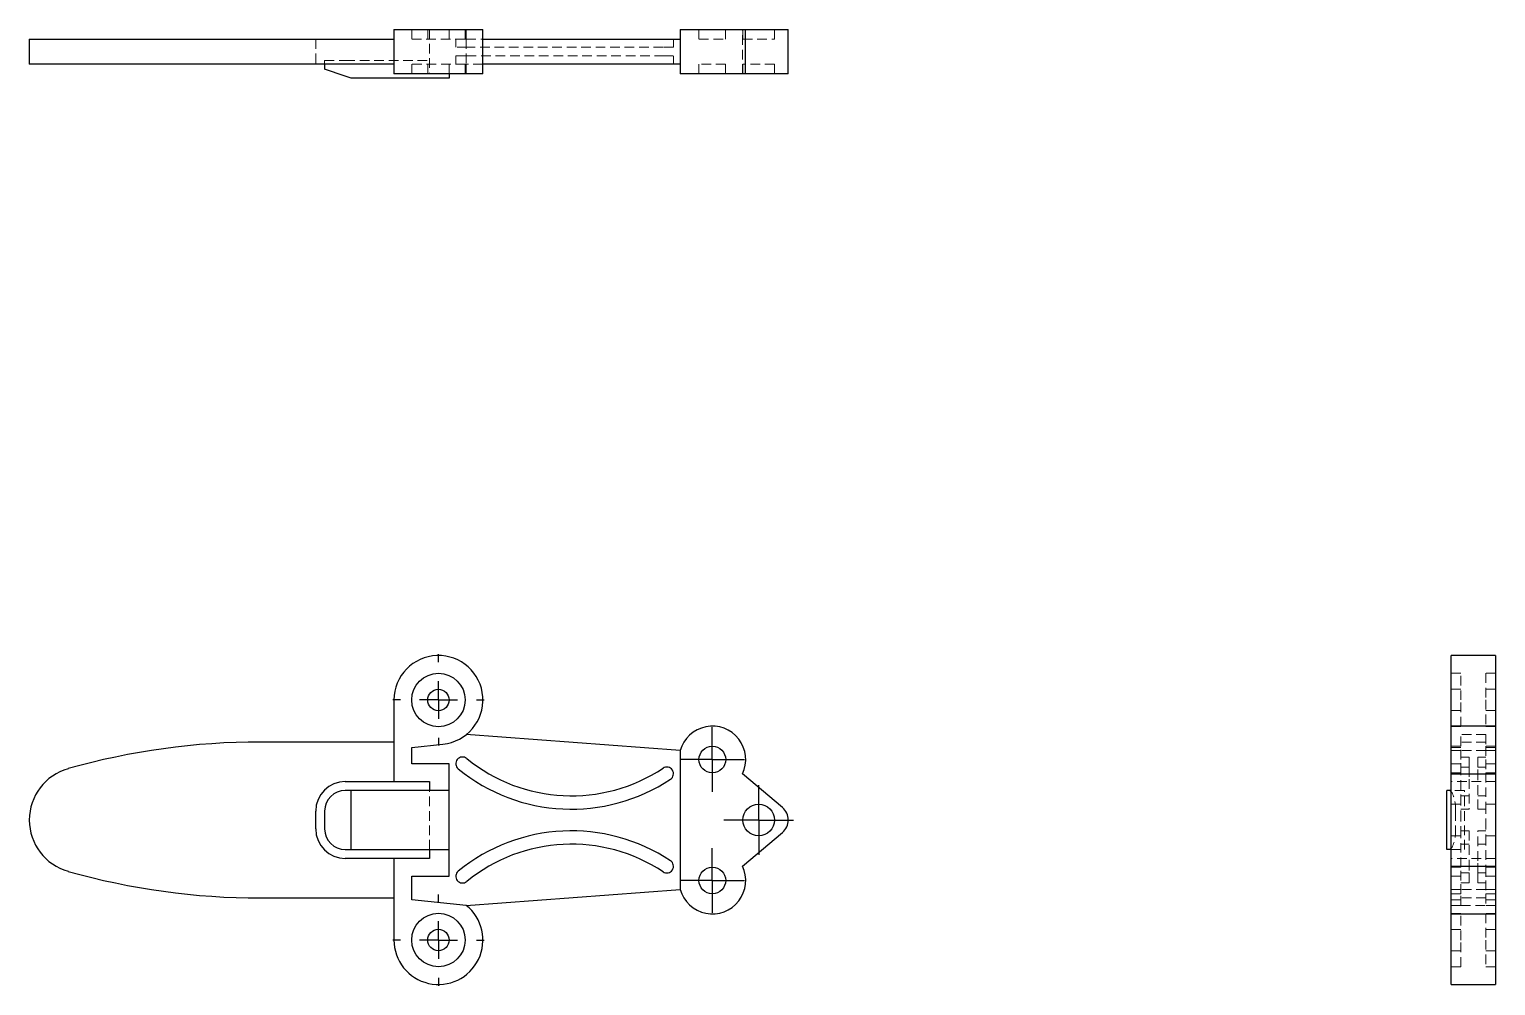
# Model space of a CAD drawing. Header units: millimetres. Extents: x 33 to 226, y 35 to 161.
import ezdxf

# ---------------------------------------------------------------- set-up
doc = ezdxf.new("R2010")
doc.units = ezdxf.units.MM
doc.linetypes.add('HIDDEN', pattern=[1.905, 1.27, -0.635])
doc.layers.add('10', color=7, linetype='Continuous')

# ---------------------------------------------------------------- blocks, each defined once
blk = doc.blocks.new('SW_CENTERMARKSYMBOL_0')
at = {"layer": '10', "color": 0}
for p, q in [((0, 2.5), (0, 4.26)), ((0, 0), (0, 2.5)), ((-2.5, 0), (-4.26, 0)), ((0, 0), (-2.5, 0)), ((0, 0), (0, -2.5)), ((0, 0), (2.5, 0)), ((2.5, 0), (4.26, 0)), ((0, -2.5), (0, -4.26))]:
    blk.add_line(p, q, dxfattribs=at)
blk = doc.blocks.new('SW_CENTERMARKSYMBOL_1')
at = {"layer": '10', "color": 0}
for p, q in [((0, 2.5), (0, 4.26)), ((0, 0), (0, 2.5)), ((-2.5, 0), (-4.26, 0)), ((0, 0), (-2.5, 0)), ((0, 0), (0, -2.5)), ((0, 0), (2.5, 0)), ((2.5, 0), (4.26, 0)), ((0, -2.5), (0, -4.26))]:
    blk.add_line(p, q, dxfattribs=at)
blk = doc.blocks.new('SW_CENTERMARKSYMBOL_2')
at = {"layer": '10', "color": 0}
for p, q in [((0, 5), (0, 6.02)), ((0, 0), (0, 2.5)), ((-5, 0), (-6.02, 0)), ((0, 0), (-2.5, 0)), ((0, 0), (0, -2.5)), ((0, 0), (2.5, 0)), ((5, 0), (6.02, 0)), ((0, -5), (0, -6.02))]:
    blk.add_line(p, q, dxfattribs=at)
blk = doc.blocks.new('SW_CENTERMARKSYMBOL_3')
at = {"layer": '10', "color": 0}
for p, q in [((0, 5), (0, 6.02)), ((0, 0), (0, 2.5)), ((-5, 0), (-6.02, 0)), ((0, 0), (-2.5, 0)), ((0, 0), (0, -2.5)), ((0, 0), (2.5, 0)), ((5, 0), (6.02, 0)), ((0, -5), (0, -6.02))]:
    blk.add_line(p, q, dxfattribs=at)
blk = doc.blocks.new('SW_CENTERMARKSYMBOL_4')
at = {"layer": '10', "color": 0}
for p, q in [((0, 2.5), (0, 4.59)), ((0, 0), (0, 2.5)), ((-2.5, 0), (-4.59, 0)), ((0, 0), (-2.5, 0)), ((0, 0), (0, -2.5)), ((0, 0), (2.5, 0)), ((2.5, 0), (4.59, 0)), ((0, -2.5), (0, -4.59))]:
    blk.add_line(p, q, dxfattribs=at)

msp = doc.modelspace()

# ---------------------------------------------------------------- linework, layer by layer
at = {"color": 7, "linetype": 'Continuous', "lineweight": 25}
for p, q in [((81.05, 161.22), (81.05, 155.36)), ((81.05, 161.22), (92.77, 161.22)), ((92.77, 155.36), (92.77, 161.22)), ((118.76, 161.22), (118.76, 159.93)), ((118.76, 161.22), (127.39, 161.22)), ((127.39, 155.36), (127.39, 161.22)), ((127.39, 161.22), (132.24, 161.22)), ((132.24, 161.22), (133, 161.22)), ((133, 155.36), (133, 161.22)), ((33, 159.93), (33, 156.65)), ((33, 159.93), (38.12, 159.93)), ((38.12, 159.93), (63.45, 159.93)), ((63.45, 159.93), (81.05, 159.93)), ((92.77, 159.93), (118.76, 159.93)), ((118.76, 159.93), (118.76, 156.65)), ((38.12, 156.65), (33, 156.65)), ((63.45, 156.65), (38.12, 156.65)), ((81.05, 156.65), (63.45, 156.65)), ((71.91, 156.65), (71.91, 155.95)), ((118.76, 156.65), (92.77, 156.65)), ((118.76, 156.65), (118.76, 155.36)), ((74.64, 155.04), (71.91, 155.95)), ((75.43, 154.78), (74.64, 155.04)), ((88.32, 154.78), (75.43, 154.78)), ((92.77, 155.36), (81.05, 155.36)), ((88.32, 155.36), (88.32, 154.78)), ((127.39, 155.36), (118.76, 155.36)), ((132.24, 155.36), (127.39, 155.36)), ((133, 155.36), (132.24, 155.36)), ((226.22, 78.68), (220.36, 78.68)), ((220.36, 69.37), (220.36, 78.68)), ((226.22, 78.68), (226.22, 69.37)), ((81.05, 72.82), (81.05, 62.08)), ((118.76, 66.15), (90.58, 68.25)), ((226.22, 69.37), (220.36, 69.37)), ((220.36, 63.08), (220.36, 69.37)), ((226.22, 69.37), (226.22, 63.08)), ((81.05, 67.28), (63.45, 67.28)), ((83.4, 66.57), (87.51, 66.99)), ((83.4, 64.42), (83.4, 66.57)), ((118.76, 66.15), (118.76, 47.85)), ((88.32, 64.42), (83.4, 64.42)), ((88.32, 60.9), (88.32, 64.42)), ((74.64, 62.08), (81.05, 62.08)), ((81.05, 62.08), (85.74, 62.08)), ((85.74, 62.08), (85.74, 60.9)), ((132.24, 58.63), (126.96, 63.08)), ((220.36, 63.08), (226.22, 63.08)), ((220.36, 58.63), (220.36, 63.08)), ((226.22, 63.08), (226.22, 58.63)), ((75.43, 60.9), (74.64, 60.9)), ((75.43, 53.1), (75.43, 60.9)), ((88.32, 60.9), (75.43, 60.9)), ((88.32, 53.1), (88.32, 60.9)), ((219.78, 53.1), (219.78, 60.9)), ((220.36, 60.9), (219.78, 60.9)), ((70.74, 55.83), (70.74, 58.17)), ((71.91, 58.17), (71.91, 55.83)), ((220.36, 55.37), (220.36, 58.63)), ((226.22, 58.63), (226.22, 55.37)), ((126.96, 50.92), (132.24, 55.37)), ((220.36, 50.92), (220.36, 55.37)), ((226.22, 55.37), (226.22, 50.92)), ((74.64, 53.1), (75.43, 53.1)), ((75.43, 53.1), (88.32, 53.1)), ((85.74, 53.1), (85.74, 51.92)), ((88.32, 49.58), (88.32, 53.1)), ((220.36, 53.1), (219.78, 53.1)), ((81.05, 51.92), (74.64, 51.92)), ((85.74, 51.92), (81.05, 51.92)), ((81.05, 51.92), (81.05, 41.18)), ((220.36, 50.92), (226.22, 50.92)), ((220.36, 44.63), (220.36, 50.92)), ((226.22, 50.92), (226.22, 44.63)), ((83.4, 49.58), (88.32, 49.58)), ((83.4, 46.48), (83.4, 49.58)), ((63.45, 46.72), (81.05, 46.72)), ((90.58, 45.75), (83.4, 46.48)), ((90.58, 45.75), (118.76, 47.85)), ((220.36, 44.63), (226.22, 44.63)), ((220.36, 35.32), (220.36, 44.63)), ((226.22, 44.63), (226.22, 35.32)), ((220.36, 35.32), (226.22, 35.32))]:
    msp.add_line(p, q, dxfattribs=at)
at = {"color": 7, "linetype": 'HIDDEN', "lineweight": 18}
for p, q in [((83.4, 161.22), (83.4, 159.93)), ((85.51, 161.22), (85.51, 159.93)), ((85.74, 161.22), (85.74, 155.36)), ((88.32, 159.93), (88.32, 161.22)), ((90.43, 159.93), (90.43, 161.22)), ((90.58, 161.22), (90.58, 159.93)), ((121.24, 161.22), (121.24, 159.93)), ((124.75, 159.93), (124.75, 161.22)), ((126.96, 155.36), (126.96, 161.22)), ((127.02, 161.22), (127.02, 159.93)), ((131.2, 159.93), (131.2, 161.22)), ((70.74, 159.93), (70.74, 156.65)), ((83.4, 159.93), (90.43, 159.93)), ((89.2, 159.93), (89.2, 158.88)), ((90.63, 158.88), (89.2, 158.88)), ((90.43, 159.93), (90.58, 159.93)), ((90.58, 159.93), (90.58, 156.65)), ((90.58, 159.93), (92.77, 159.93)), ((116.52, 158.88), (90.63, 158.88)), ((117.88, 158.88), (116.52, 158.88)), ((117.88, 158.88), (117.88, 159.93)), ((121.24, 159.93), (124.75, 159.93)), ((127.02, 159.93), (131.2, 159.93)), ((71.91, 157.12), (71.91, 156.65)), ((71.91, 157.12), (74.64, 157.12)), ((74.64, 157.12), (85.74, 157.12)), ((90.43, 156.65), (83.4, 156.65)), ((83.4, 156.65), (83.4, 155.36)), ((85.51, 156.65), (85.51, 155.36)), ((88.32, 155.36), (88.32, 156.65)), ((89.2, 157.71), (90.63, 157.71)), ((89.2, 157.71), (89.2, 156.65)), ((90.58, 156.65), (90.43, 156.65)), ((90.43, 155.36), (90.43, 156.65)), ((92.77, 156.65), (90.58, 156.65)), ((90.58, 156.65), (90.58, 155.36)), ((90.63, 157.71), (116.52, 157.71)), ((116.52, 157.71), (117.88, 157.71)), ((117.88, 156.65), (117.88, 157.71)), ((124.75, 156.65), (121.24, 156.65)), ((121.24, 156.65), (121.24, 155.36)), ((124.75, 155.36), (124.75, 156.65)), ((131.2, 156.65), (127.02, 156.65)), ((127.02, 156.65), (127.02, 155.36)), ((131.2, 155.36), (131.2, 156.65)), ((221.65, 76.34), (220.36, 76.34)), ((221.65, 72.82), (221.65, 76.34)), ((224.93, 76.34), (224.93, 72.82)), ((226.22, 76.34), (224.93, 76.34)), ((221.65, 74.23), (220.36, 74.23)), ((226.22, 74.23), (224.93, 74.23)), ((221.65, 69.31), (221.65, 72.82)), ((224.93, 72.82), (224.93, 69.31)), ((220.36, 71.42), (221.65, 71.42)), ((224.93, 71.42), (226.22, 71.42)), ((220.36, 69.31), (221.65, 69.31)), ((221.65, 66.73), (221.65, 68.25)), ((224.93, 68.25), (221.65, 68.25)), ((224.93, 69.31), (226.22, 69.31)), ((224.93, 68.25), (224.93, 66.73)), ((221.65, 66.73), (220.36, 66.73)), ((221.65, 66.57), (220.36, 66.57)), ((221.65, 66.15), (220.36, 66.15)), ((224.93, 67.28), (221.65, 67.28)), ((221.65, 64.97), (221.65, 66.73)), ((224.93, 66.15), (221.65, 66.15)), ((224.93, 66.73), (224.93, 64.97)), ((226.22, 66.73), (224.93, 66.73)), ((226.22, 66.57), (224.93, 66.57)), ((226.22, 66.15), (224.93, 66.15)), ((221.65, 64.42), (220.36, 64.42)), ((222.71, 65.3), (221.65, 65.3)), ((221.65, 63.21), (221.65, 64.97)), ((222.71, 63.98), (221.65, 63.98)), ((222.71, 65.3), (222.71, 65.1)), ((222.71, 65.1), (222.71, 63.98)), ((222.71, 63.98), (222.71, 62.37)), ((223.88, 65.1), (223.88, 65.3)), ((224.93, 65.3), (223.88, 65.3)), ((223.88, 63.98), (223.88, 65.1)), ((223.88, 62.37), (223.88, 63.98)), ((224.93, 63.98), (223.88, 63.98)), ((224.93, 64.97), (224.93, 63.21)), ((226.22, 64.42), (224.93, 64.42)), ((220.36, 63.21), (221.65, 63.21)), ((226.22, 62.08), (220.36, 62.08)), ((221.65, 59.09), (221.65, 63.21)), ((222.71, 62.37), (222.71, 58.43)), ((223.88, 58.43), (223.88, 62.37)), ((224.93, 63.21), (224.93, 59.09)), ((224.93, 63.21), (226.22, 63.21)), ((85.74, 53.1), (85.74, 60.9)), ((222.12, 60.9), (220.36, 60.9)), ((221.65, 60.19), (222.71, 60.19)), ((222.12, 53.1), (222.12, 60.9)), ((223.88, 60.19), (224.93, 60.19)), ((221.65, 59.09), (220.36, 59.09)), ((220.95, 58.17), (220.95, 55.83)), ((221.65, 57), (221.65, 59.09)), ((221.65, 58.43), (222.71, 58.43)), ((223.88, 58.43), (224.93, 58.43)), ((224.93, 59.09), (224.93, 57)), ((226.22, 59.09), (224.93, 59.09)), ((221.65, 54.91), (221.65, 57)), ((224.93, 57), (224.93, 54.91)), ((220.36, 54.91), (221.65, 54.91)), ((222.71, 55.57), (221.65, 55.57)), ((221.65, 50.79), (221.65, 54.91)), ((222.71, 55.57), (222.71, 51.63)), ((223.88, 51.63), (223.88, 55.57)), ((224.93, 55.57), (223.88, 55.57)), ((224.93, 54.91), (224.93, 50.79)), ((224.93, 54.91), (226.22, 54.91)), ((220.36, 53.1), (222.12, 53.1)), ((222.71, 53.81), (221.65, 53.81)), ((224.93, 53.81), (223.88, 53.81)), ((226.22, 51.92), (220.36, 51.92)), ((221.65, 50.79), (220.36, 50.79)), ((221.65, 49.03), (221.65, 50.79)), ((222.71, 51.63), (222.71, 50.02)), ((223.88, 50.02), (223.88, 51.63)), ((224.93, 50.79), (224.93, 49.03)), ((226.22, 50.79), (224.93, 50.79)), ((221.65, 49.58), (220.36, 49.58)), ((221.65, 50.02), (222.71, 50.02)), ((221.65, 47.27), (221.65, 49.03)), ((221.65, 48.7), (222.71, 48.7)), ((222.71, 50.02), (222.71, 48.9)), ((222.71, 48.9), (222.71, 48.7)), ((223.88, 48.9), (223.88, 50.02)), ((223.88, 50.02), (224.93, 50.02)), ((223.88, 48.7), (223.88, 48.9)), ((223.88, 48.7), (224.93, 48.7)), ((226.22, 49.58), (224.93, 49.58)), ((224.93, 49.03), (224.93, 47.27)), ((220.36, 47.85), (221.65, 47.85)), ((220.36, 47.27), (221.65, 47.27)), ((221.65, 46.48), (220.36, 46.48)), ((224.93, 47.85), (221.65, 47.85)), ((221.65, 45.75), (221.65, 47.27)), ((224.93, 46.72), (221.65, 46.72)), ((224.93, 47.85), (226.22, 47.85)), ((224.93, 47.27), (224.93, 45.75)), ((224.93, 47.27), (226.22, 47.27)), ((226.22, 46.48), (224.93, 46.48)), ((221.65, 45.75), (220.36, 45.75)), ((221.65, 44.69), (220.36, 44.69)), ((221.65, 45.75), (224.93, 45.75)), ((221.65, 41.18), (221.65, 44.69)), ((226.22, 45.75), (224.93, 45.75)), ((224.93, 44.69), (224.93, 41.18)), ((226.22, 44.69), (224.93, 44.69)), ((221.65, 42.58), (220.36, 42.58)), ((226.22, 42.58), (224.93, 42.58)), ((221.65, 37.66), (221.65, 41.18)), ((224.93, 41.18), (224.93, 37.66)), ((220.36, 39.77), (221.65, 39.77)), ((224.93, 39.77), (226.22, 39.77)), ((220.36, 37.66), (221.65, 37.66)), ((224.93, 37.66), (226.22, 37.66))]:
    msp.add_line(p, q, dxfattribs=at)
at = {"color": 7, "linetype": 'Continuous', "lineweight": 25}
for centre, radius in [((86.91, 72.82), 3.52), ((86.91, 72.82), 1.41), ((123, 64.97), 1.76), ((129.11, 57), 2.09), ((123, 49.03), 1.76), ((86.91, 41.18), 3.52), ((86.91, 41.18), 1.41)]:
    msp.add_circle(centre, radius, dxfattribs=at)
for centre, radius, start, end in [((86.91, 72.82), 5.86, 275.83, 180), ((123, 64.97), 4.4, 334.5328, 164.3989), ((63.45, -25.84), 93.12, 90, 105.7852), ((40.03, 57), 7.03, 105.7852, 254.2148), ((90.08, 64.42), 0.879, 50.8007, 230.8007), ((104.43, 82.02), 21.83, 230.8007, 303.6095), ((117, 63.1), 0.879, 303.6095, 123.6095), ((74.64, 58.17), 3.9, 90, 180), ((104.43, 82.02), 23.59, 230.8007, 303.6095), ((74.64, 58.17), 2.73, 90, 180), ((130.87, 57), 2.13, 310.1381, 49.8619), ((74.64, 55.83), 3.9, 180, 270), ((74.64, 55.83), 2.73, 180, 270), ((104.43, 31.98), 23.59, 56.3905, 129.1993), ((104.43, 31.98), 21.83, 56.3905, 129.1993), ((90.08, 49.58), 0.879, 129.1993, 309.1993), ((117, 50.9), 0.879, 236.3905, 56.3905), ((123, 49.03), 4.4, 195.6011, 25.4672), ((63.45, 139.84), 93.12, 254.2148, 270), ((86.91, 41.18), 5.86, 180, 51.2606)]:
    msp.add_arc(centre, radius, start, end, dxfattribs=at)
at = {"color": 7, "linetype": 'HIDDEN', "lineweight": 18}
for centre, start_param, end_param in [((220.04, 58.17), 4.712389, 6.283185), ((220.04, 55.83), 3.141593, 4.712389)]:
    msp.add_ellipse(centre, major_axis=(0, 2.73), ratio=0.333333, start_param=start_param, end_param=end_param, dxfattribs=at)

# ---------------------------------------------------------------- block references
at = {"layer": '10'}
for name, p in [('SW_CENTERMARKSYMBOL_2', (86.91, 72.82)), ('SW_CENTERMARKSYMBOL_1', (123, 64.97)), ('SW_CENTERMARKSYMBOL_4', (129.11, 57)), ('SW_CENTERMARKSYMBOL_0', (123, 49.03)), ('SW_CENTERMARKSYMBOL_3', (86.91, 41.18))]:
    msp.add_blockref(name, p, dxfattribs=at)

doc.saveas('drawing.dxf')
